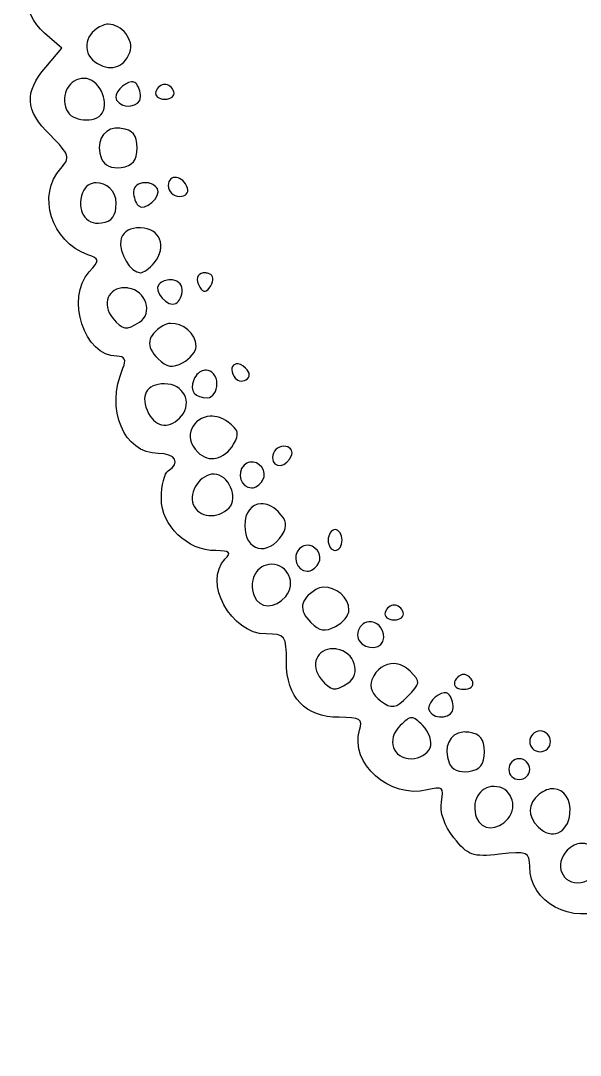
# Model space of a CAD drawing. Header units: centimetres. Extents: x -7.7 to 7.6, y -3.8 to 3.8.
# Drawn here: x 0.068 to 2.065, y -3.828 to -0.131 of the extents above; entities that cross this region are included whole.
import ezdxf

# ---------------------------------------------------------------- set-up
doc = ezdxf.new("R2010")
doc.units = ezdxf.units.CM
doc.header["$MEASUREMENT"] = 0
doc.layers.add('Layer 1', color=7, linetype='Continuous')

msp = doc.modelspace()

# ---------------------------------------------------------------- linework, layer by layer
at = {"layer": 'Layer 1', "color": 117, "lineweight": 25}
for points, knots in [([(3.85652, 3.7272), (3.81298, 3.72699), (3.76885, 3.7065), (3.72836, 3.66602), (3.72836, 3.66602), (3.72836, 3.66602), (3.66469, 3.60235), (3.66469, 3.60235), (3.66469, 3.60235), (3.66469, 3.60235), (3.61012, 3.65361), (3.61012, 3.65361), (3.61012, 3.65361), (3.52777, 3.73097), (3.411, 3.72177), (3.34471, 3.63211), (3.34471, 3.63211), (3.34471, 3.63211), (3.29097, 3.55852), (3.29097, 3.55852), (3.29097, 3.55852), (3.29097, 3.55852), (3.22896, 3.6073), (3.22896, 3.6073), (3.22896, 3.6073), (3.1951, 3.63394), (3.14113, 3.65526), (3.10824, 3.65526), (3.10824, 3.65526), (3.04974, 3.65526), (2.94396, 3.57253), (2.92303, 3.50974), (2.92303, 3.50974), (2.91498, 3.4856), (2.89444, 3.48872), (2.83621, 3.52214), (2.83621, 3.52214), (2.77077, 3.55969), (2.74927, 3.56072), (2.68407, 3.53372), (2.68407, 3.53372), (2.64012, 3.51551), (2.59507, 3.47133), (2.57741, 3.42871), (2.57741, 3.42871), (2.556, 3.37701), (2.53956, 3.3632), (2.52119, 3.38158), (2.52119, 3.38158), (2.50679, 3.39598), (2.45298, 3.40721), (2.40213, 3.40721), (2.40213, 3.40721), (2.33179, 3.40721), (2.29737, 3.39161), (2.25826, 3.34189), (2.25826, 3.34189), (2.22999, 3.30594), (2.207, 3.26027), (2.207, 3.24019), (2.207, 3.24019), (2.207, 3.2145), (2.19454, 3.20991), (2.16401, 3.22365), (2.16401, 3.22365), (2.03426, 3.28207), (1.88454, 3.2015), (1.88454, 3.07317), (1.88454, 3.07317), (1.88454, 3.02173), (1.87599, 3.01781), (1.77953, 3.02852), (1.77953, 3.02852), (1.6902, 3.03845), (1.66495, 3.03073), (1.61499, 2.97726), (1.61499, 2.97726), (1.5732, 2.93252), (1.55985, 2.89533), (1.56869, 2.8491), (1.56869, 2.8491), (1.58003, 2.78978), (1.57536, 2.78516), (1.51825, 2.79949), (1.51825, 2.79949), (1.38646, 2.83257), (1.24049, 2.70323), (1.27764, 2.58617), (1.27764, 2.58617), (1.29029, 2.54633), (1.27946, 2.53904), (1.20405, 2.53904), (1.20405, 2.53904), (1.07752, 2.53904), (1.00852, 2.46451), (1.0205, 2.33895), (1.0205, 2.33895), (1.0295, 2.2446), (1.02848, 2.24138), (0.95105, 2.24138), (0.95105, 2.24138), (0.81927, 2.24138), (0.71412, 2.05746), (0.79809, 1.97349), (0.79809, 1.97349), (0.82124, 1.95034), (0.81303, 1.94372), (0.76006, 1.94372), (0.76006, 1.94372), (0.66823, 1.94372), (0.56989, 1.84331), (0.56989, 1.74859), (0.56989, 1.74859), (0.56989, 1.70785), (0.58106, 1.6669), (0.59469, 1.65847), (0.59469, 1.65847), (0.63915, 1.631), (0.62065, 1.59646), (0.56162, 1.59646), (0.56162, 1.59646), (0.52989, 1.59646), (0.47884, 1.56944), (0.44752, 1.5361), (0.44752, 1.5361), (0.39081, 1.47574), (0.38606, 1.40192), (0.43264, 1.29301), (0.43264, 1.29301), (0.44591, 1.26197), (0.43964, 1.24919), (0.41114, 1.24919), (0.41114, 1.24919), (0.29514, 1.24919), (0.22753, 1.0424), (0.31275, 0.94823), (0.31275, 0.94823), (0.35048, 0.90654), (0.35046, 0.90256), (0.30696, 0.88705), (0.30696, 0.88705), (0.17787, 0.841), (0.12994, 0.6961), (0.20939, 0.59105), (0.20939, 0.59105), (0.25753, 0.52741), (0.25666, 0.51168), (0.20195, 0.49431), (0.20195, 0.49431), (0.15563, 0.47961), (0.0986, 0.38368), (0.0986, 0.31985), (0.0986, 0.31985), (0.0986, 0.30079), (0.12523, 0.2546), (0.1573, 0.21732), (0.1573, 0.21732), (0.1573, 0.21732), (0.21518, 0.14952), (0.21518, 0.14952), (0.21518, 0.14952), (0.21518, 0.14952), (0.15317, 0.09578), (0.15317, 0.09578), (0.15317, 0.09578), (0.06798, 0.02251), (0.06798, -0.10297), (0.15317, -0.17624), (0.15317, -0.17624), (0.15317, -0.17624), (0.21518, -0.22998), (0.21518, -0.22998), (0.21518, -0.22998), (0.21518, -0.22998), (0.1573, -0.29778), (0.1573, -0.29778), (0.1573, -0.29778), (0.07943, -0.38831), (0.08315, -0.45018), (0.17384, -0.54087), (0.17384, -0.54087), (0.24275, -0.60978), (0.24601, -0.62047), (0.21105, -0.65911), (0.21105, -0.65911), (0.12486, -0.75435), (0.17697, -0.92114), (0.30696, -0.96751), (0.30696, -0.96751), (0.35045, -0.98303), (0.35047, -0.987), (0.31275, -1.02869), (0.31275, -1.02869), (0.22753, -1.12286), (0.29514, -1.33048), (0.41114, -1.33048), (0.41114, -1.33048), (0.43963, -1.33048), (0.44591, -1.34244), (0.43264, -1.37347), (0.43264, -1.37347), (0.3699, -1.52017), (0.43525, -1.67774), (0.55914, -1.67774), (0.55914, -1.67774), (0.62027, -1.67774), (0.63988, -1.71182), (0.59469, -1.73975), (0.59469, -1.73975), (0.58105, -1.74818), (0.56989, -1.79219), (0.56989, -1.83814), (0.56989, -1.83814), (0.56989, -1.93589), (0.66226, -2.025), (0.76419, -2.025), (0.76419, -2.025), (0.81368, -2.025), (0.82124, -2.03161), (0.79809, -2.05477), (0.79809, -2.05477), (0.71697, -2.13589), (0.81838, -2.32266), (0.94361, -2.32266), (0.94361, -2.32266), (1.01179, -2.32266), (1.01637, -2.32872), (1.01637, -2.42188), (1.01637, -2.42188), (1.01637, -2.5497), (1.08315, -2.62032), (1.20406, -2.62032), (1.20406, -2.62032), (1.27948, -2.62032), (1.2903, -2.62678), (1.27765, -2.66662), (1.27765, -2.66662), (1.2405, -2.78367), (1.38647, -2.91302), (1.51826, -2.87994), (1.51826, -2.87994), (1.57387, -2.86598), (1.57939, -2.87046), (1.56952, -2.92211), (1.56952, -2.92211), (1.5626, -2.95828), (1.57978, -3.00738), (1.61417, -3.05109), (1.61417, -3.05109), (1.66347, -3.11377), (1.68127, -3.12059), (1.77705, -3.10979), (1.77705, -3.10979), (1.87594, -3.09864), (1.88454, -3.10196), (1.88454, -3.15361), (1.88454, -3.15361), (1.88454, -3.28194), (2.03425, -3.36251), (2.16401, -3.30409), (2.16401, -3.30409), (2.19454, -3.29034), (2.207, -3.29494), (2.207, -3.32063), (2.207, -3.32063), (2.207, -3.34071), (2.22999, -3.38638), (2.25826, -3.42233), (2.25826, -3.42233), (2.29737, -3.47205), (2.33179, -3.48848), (2.40213, -3.48848), (2.40213, -3.48848), (2.45298, -3.48848), (2.50813, -3.47508), (2.5245, -3.45871), (2.5245, -3.45871), (2.54539, -3.43782), (2.55427, -3.43667), (2.55427, -3.45622), (2.55427, -3.45622), (2.55427, -3.50962), (2.68294, -3.63647), (2.737, -3.63647), (2.737, -3.63647), (2.76686, -3.63647), (2.81822, -3.61816), (2.8511, -3.59513), (2.8511, -3.59513), (2.89996, -3.56091), (2.91287, -3.55969), (2.92221, -3.58769), (2.92221, -3.58769), (2.944, -3.65305), (3.04817, -3.73569), (3.10825, -3.73569), (3.10825, -3.73569), (3.14147, -3.73569), (3.19436, -3.71557), (3.22566, -3.69022), (3.22566, -3.69022), (3.28194, -3.64465), (3.28326, -3.64493), (3.34224, -3.71502), (3.34224, -3.71502), (3.41516, -3.80168), (3.52982, -3.80949), (3.61013, -3.73404), (3.61013, -3.73404), (3.61013, -3.73404), (3.6647, -3.68278), (3.6647, -3.68278), (3.6647, -3.68278), (3.6647, -3.68278), (3.72837, -3.74645), (3.72837, -3.74645), (3.72837, -3.74645), (3.80799, -3.82608), (3.89427, -3.82819), (3.98551, -3.75141), (3.98551, -3.75141), (4.05533, -3.69266), (4.05626, -3.69252), (4.11367, -3.73901), (4.11367, -3.73901), (4.21678, -3.8225), (4.34197, -3.79267), (4.41133, -3.66873), (4.41133, -3.66873), (4.43115, -3.63332), (4.43969, -3.63526), (4.49071, -3.68278), (4.49071, -3.68278), (4.52226, -3.71217), (4.57264, -3.73652), (4.60233, -3.73652), (4.60233, -3.73652), (4.66908, -3.73652), (4.78671, -3.64666), (4.78671, -3.59596), (4.78671, -3.59596), (4.78671, -3.57535), (4.7955, -3.56203), (4.80573, -3.56702), (4.80573, -3.56702), (4.81596, -3.572), (4.8553, -3.59179), (4.89337, -3.61084), (4.89337, -3.61084), (4.98719, -3.65781), (5.08522, -3.62123), (5.13563, -3.52071), (5.13563, -3.52071), (5.16461, -3.4629), (5.18403, -3.44885), (5.21004, -3.46531), (5.21004, -3.46531), (5.31792, -3.53359), (5.50604, -3.44904), (5.50604, -3.33219), (5.50604, -3.33219), (5.50604, -3.29596), (5.51681, -3.2892), (5.54986, -3.30408), (5.54986, -3.30408), (5.67666, -3.36117), (5.82913, -3.28453), (5.83677, -3.16021), (5.83677, -3.16021), (5.84026, -3.10342), (5.84852, -3.09991), (5.94343, -3.1106), (5.94343, -3.1106), (6.06783, -3.12462), (6.15096, -3.0573), (6.15096, -2.94358), (6.15096, -2.94358), (6.15096, -2.87447), (6.15549, -2.87179), (6.23612, -2.88488), (6.23612, -2.88488), (6.35089, -2.9035), (6.45898, -2.80309), (6.44283, -2.69306), (6.44283, -2.69306), (6.43279, -2.62464), (6.43796, -2.6203), (6.51642, -2.6203), (6.51642, -2.6203), (6.64114, -2.6203), (6.73192, -2.52081), (6.71072, -2.40781), (6.71072, -2.40781), (6.6953, -2.32562), (6.69758, -2.32265), (6.77025, -2.32265), (6.77025, -2.32265), (6.88539, -2.32265), (6.95324, -2.24002), (6.93727, -2.12091), (6.93727, -2.12091), (6.92629, -2.03907), (6.93138, -2.025), (6.97034, -2.025), (6.97034, -2.025), (6.99557, -2.025), (7.04584, -1.99902), (7.08196, -1.96795), (7.08196, -1.96795), (7.14872, -1.91052), (7.16424, -1.83643), (7.13074, -1.73313), (7.13074, -1.73313), (7.11583, -1.68713), (7.12219, -1.67773), (7.16547, -1.67773), (7.16547, -1.67773), (7.24581, -1.67773), (7.31678, -1.59026), (7.31678, -1.49252), (7.31678, -1.49252), (7.31678, -1.44557), (7.30562, -1.4009), (7.29198, -1.39247), (7.29198, -1.39247), (7.25064, -1.36692), (7.26431, -1.33046), (7.31513, -1.33046), (7.31513, -1.33046), (7.34143, -1.33046), (7.38666, -1.29913), (7.416, -1.26183), (7.416, -1.26183), (7.47655, -1.18485), (7.4686, -1.06615), (7.39946, -1.01461), (7.39946, -1.01461), (7.36328, -0.98764), (7.36623, -0.98148), (7.42261, -0.96004), (7.42261, -0.96004), (7.49354, -0.93307), (7.56482, -0.84392), (7.56482, -0.78227), (7.56482, -0.78227), (7.56482, -0.75986), (7.5425, -0.71278), (7.51521, -0.67809), (7.51521, -0.67809), (7.45622, -0.60309), (7.45336, -0.58631), (7.50115, -0.58631), (7.50115, -0.58631), (7.55269, -0.58631), (7.61442, -0.48778), (7.61442, -0.40524), (7.61442, -0.40524), (7.61442, -0.36211), (7.59142, -0.31385), (7.55572, -0.28204), (7.55572, -0.28204), (7.55572, -0.28204), (7.49702, -0.22995), (7.49702, -0.22995), (7.49702, -0.22995), (7.49702, -0.22995), (7.57061, -0.16794), (7.57061, -0.16794), (7.57061, -0.16794), (7.6329, -0.11552), (7.64245, -0.09322), (7.63097, -0.02242), (7.63097, -0.02242), (7.62351, 0.02355), (7.59197, 0.08108), (7.56152, 0.10574), (7.56152, 0.10574), (7.56152, 0.10574), (7.50612, 0.15122), (7.50612, 0.15122), (7.50612, 0.15122), (7.50612, 0.15122), (7.56069, 0.2091), (7.56069, 0.2091), (7.56069, 0.2091), (7.59038, 0.24097), (7.61443, 0.29532), (7.61443, 0.33064), (7.61443, 0.33064), (7.61443, 0.4076), (7.55101, 0.5051), (7.50116, 0.5051), (7.50116, 0.5051), (7.45337, 0.5051), (7.45622, 0.5227), (7.51522, 0.5977), (7.51522, 0.5977), (7.54251, 0.63239), (7.56483, 0.67563), (7.56483, 0.69361), (7.56483, 0.69361), (7.56483, 0.76372), (7.50579, 0.85039), (7.43915, 0.87799), (7.43915, 0.87799), (7.36956, 0.90682), (7.36956, 0.9074), (7.41765, 0.95902), (7.41765, 0.95902), (7.44421, 0.98752), (7.46561, 1.03516), (7.46561, 1.06485), (7.46561, 1.06485), (7.46561, 1.1375), (7.37437, 1.24923), (7.31513, 1.24923), (7.31513, 1.24923), (7.26431, 1.24923), (7.25064, 1.28569), (7.29198, 1.31124), (7.29198, 1.31124), (7.30562, 1.31967), (7.31678, 1.36517), (7.31678, 1.41211), (7.31678, 1.41211), (7.31678, 1.50928), (7.24553, 1.59649), (7.1663, 1.59649), (7.1663, 1.59649), (7.12402, 1.59649), (7.1184, 1.60671), (7.13405, 1.65271), (7.13405, 1.65271), (7.1445, 1.68341), (7.15204, 1.73639), (7.15059, 1.77012), (7.15059, 1.77012), (7.14759, 1.83977), (7.0392, 1.94375), (6.97034, 1.94375), (6.97034, 1.94375), (6.93138, 1.94375), (6.92629, 1.95865), (6.93727, 2.04049), (6.93727, 2.04049), (6.95297, 2.15753), (6.88502, 2.24141), (6.77439, 2.24141), (6.77439, 2.24141), (6.7071, 2.24141), (6.70325, 2.24704), (6.70576, 2.34311), (6.70576, 2.34311), (6.70896, 2.4653), (6.63615, 2.53907), (6.51228, 2.53907), (6.51228, 2.53907), (6.43811, 2.53907), (6.43287, 2.54484), (6.44283, 2.61266), (6.44283, 2.61266), (6.45898, 2.7227), (6.35089, 2.82311), (6.23612, 2.80448), (6.23612, 2.80448), (6.15549, 2.7914), (6.15096, 2.79407), (6.15096, 2.86318), (6.15096, 2.86318), (6.15096, 2.9769), (6.06783, 3.04422), (5.94343, 3.0302), (5.94343, 3.0302), (5.84759, 3.0194), (5.84044, 3.02266), (5.83677, 3.08229), (5.83677, 3.08229), (5.83461, 3.11752), (5.80249, 3.17227), (5.76484, 3.20466), (5.76484, 3.20466), (5.69882, 3.26144), (5.65213, 3.26501), (5.54987, 3.22202), (5.54987, 3.22202), (5.51649, 3.20799), (5.50605, 3.21573), (5.50605, 3.25592), (5.50605, 3.25592), (5.50605, 3.37178), (5.31859, 3.45361), (5.21005, 3.3849), (5.21005, 3.3849), (5.18404, 3.36844), (5.16461, 3.38251), (5.13564, 3.4403), (5.13564, 3.4403), (5.08523, 3.54082), (4.9872, 3.57739), (4.89338, 3.53042), (4.89338, 3.53042), (4.85531, 3.51136), (4.81597, 3.49158), (4.80574, 3.4866), (4.80574, 3.4866), (4.79551, 3.48162), (4.78672, 3.49493), (4.78672, 3.51554), (4.78672, 3.51554), (4.78672, 3.5667), (4.66852, 3.65527), (4.60068, 3.65527), (4.60068, 3.65527), (4.57025, 3.65527), (4.5159, 3.63228), (4.47996, 3.60401), (4.47996, 3.60401), (4.44401, 3.57573), (4.41464, 3.56457), (4.41464, 3.57921), (4.41464, 3.57921), (4.41464, 3.631), (4.31441, 3.70489), (4.24431, 3.70489), (4.24431, 3.70489), (4.20522, 3.70489), (4.14458, 3.68285), (4.10954, 3.65528), (4.10954, 3.65528), (4.10954, 3.65528), (4.04587, 3.60484), (4.04587, 3.60484), (4.04587, 3.60484), (4.04587, 3.60484), (3.98303, 3.66768), (3.98303, 3.66768), (3.98303, 3.66768), (3.94291, 3.7078), (3.90006, 3.72741), (3.85653, 3.72721), (3.85653, 3.72721), (3.85653, 3.72721), (3.85652, 3.7272), (3.85652, 3.7272)], [0, 0, 0, 0, 0.0061728, 0.0061728, 0.0061728, 0.0061728, 0.0123457, 0.0123457, 0.0123457, 0.0123457, 0.0185185, 0.0185185, 0.0185185, 0.0185185, 0.0246914, 0.0246914, 0.0246914, 0.0246914, 0.0308642, 0.0308642, 0.0308642, 0.0308642, 0.037037, 0.037037, 0.037037, 0.037037, 0.0432099, 0.0432099, 0.0432099, 0.0432099, 0.0493827, 0.0493827, 0.0493827, 0.0493827, 0.0555556, 0.0555556, 0.0555556, 0.0555556, 0.0617284, 0.0617284, 0.0617284, 0.0617284, 0.0679012, 0.0679012, 0.0679012, 0.0679012, 0.0740741, 0.0740741, 0.0740741, 0.0740741, 0.0802469, 0.0802469, 0.0802469, 0.0802469, 0.0864198, 0.0864198, 0.0864198, 0.0864198, 0.0925926, 0.0925926, 0.0925926, 0.0925926, 0.0987654, 0.0987654, 0.0987654, 0.0987654, 0.1049383, 0.1049383, 0.1049383, 0.1049383, 0.1111111, 0.1111111, 0.1111111, 0.1111111, 0.117284, 0.117284, 0.117284, 0.117284, 0.1234568, 0.1234568, 0.1234568, 0.1234568, 0.1296296, 0.1296296, 0.1296296, 0.1296296, 0.1358025, 0.1358025, 0.1358025, 0.1358025, 0.1419753, 0.1419753, 0.1419753, 0.1419753, 0.1481481, 0.1481481, 0.1481481, 0.1481481, 0.154321, 0.154321, 0.154321, 0.154321, 0.1604938, 0.1604938, 0.1604938, 0.1604938, 0.1666667, 0.1666667, 0.1666667, 0.1666667, 0.1728395, 0.1728395, 0.1728395, 0.1728395, 0.1790123, 0.1790123, 0.1790123, 0.1790123, 0.1851852, 0.1851852, 0.1851852, 0.1851852, 0.191358, 0.191358, 0.191358, 0.191358, 0.1975309, 0.1975309, 0.1975309, 0.1975309, 0.2037037, 0.2037037, 0.2037037, 0.2037037, 0.2098765, 0.2098765, 0.2098765, 0.2098765, 0.2160494, 0.2160494, 0.2160494, 0.2160494, 0.2222222, 0.2222222, 0.2222222, 0.2222222, 0.2283951, 0.2283951, 0.2283951, 0.2283951, 0.2345679, 0.2345679, 0.2345679, 0.2345679, 0.2407407, 0.2407407, 0.2407407, 0.2407407, 0.2469136, 0.2469136, 0.2469136, 0.2469136, 0.2530864, 0.2530864, 0.2530864, 0.2530864, 0.2592593, 0.2592593, 0.2592593, 0.2592593, 0.2654321, 0.2654321, 0.2654321, 0.2654321, 0.2716049, 0.2716049, 0.2716049, 0.2716049, 0.2777778, 0.2777778, 0.2777778, 0.2777778, 0.2839506, 0.2839506, 0.2839506, 0.2839506, 0.2901235, 0.2901235, 0.2901235, 0.2901235, 0.2962963, 0.2962963, 0.2962963, 0.2962963, 0.3024691, 0.3024691, 0.3024691, 0.3024691, 0.308642, 0.308642, 0.308642, 0.308642, 0.3148148, 0.3148148, 0.3148148, 0.3148148, 0.3209877, 0.3209877, 0.3209877, 0.3209877, 0.3271605, 0.3271605, 0.3271605, 0.3271605, 0.3333333, 0.3333333, 0.3333333, 0.3333333, 0.3395062, 0.3395062, 0.3395062, 0.3395062, 0.345679, 0.345679, 0.345679, 0.345679, 0.3518519, 0.3518519, 0.3518519, 0.3518519, 0.3580247, 0.3580247, 0.3580247, 0.3580247, 0.3641975, 0.3641975, 0.3641975, 0.3641975, 0.3703704, 0.3703704, 0.3703704, 0.3703704, 0.3765432, 0.3765432, 0.3765432, 0.3765432, 0.382716, 0.382716, 0.382716, 0.382716, 0.3888889, 0.3888889, 0.3888889, 0.3888889, 0.3950617, 0.3950617, 0.3950617, 0.3950617, 0.4012346, 0.4012346, 0.4012346, 0.4012346, 0.4074074, 0.4074074, 0.4074074, 0.4074074, 0.4135802, 0.4135802, 0.4135802, 0.4135802, 0.4197531, 0.4197531, 0.4197531, 0.4197531, 0.4259259, 0.4259259, 0.4259259, 0.4259259, 0.4320988, 0.4320988, 0.4320988, 0.4320988, 0.4382716, 0.4382716, 0.4382716, 0.4382716, 0.4444444, 0.4444444, 0.4444444, 0.4444444, 0.4506173, 0.4506173, 0.4506173, 0.4506173, 0.4567901, 0.4567901, 0.4567901, 0.4567901, 0.462963, 0.462963, 0.462963, 0.462963, 0.4691358, 0.4691358, 0.4691358, 0.4691358, 0.4753086, 0.4753086, 0.4753086, 0.4753086, 0.4814815, 0.4814815, 0.4814815, 0.4814815, 0.4876543, 0.4876543, 0.4876543, 0.4876543, 0.4938272, 0.4938272, 0.4938272, 0.4938272, 0.5, 0.5, 0.5, 0.5, 0.5061728, 0.5061728, 0.5061728, 0.5061728, 0.5123457, 0.5123457, 0.5123457, 0.5123457, 0.5185185, 0.5185185, 0.5185185, 0.5185185, 0.5246914, 0.5246914, 0.5246914, 0.5246914, 0.5308642, 0.5308642, 0.5308642, 0.5308642, 0.537037, 0.537037, 0.537037, 0.537037, 0.5432099, 0.5432099, 0.5432099, 0.5432099, 0.5493827, 0.5493827, 0.5493827, 0.5493827, 0.5555556, 0.5555556, 0.5555556, 0.5555556, 0.5617284, 0.5617284, 0.5617284, 0.5617284, 0.5679012, 0.5679012, 0.5679012, 0.5679012, 0.5740741, 0.5740741, 0.5740741, 0.5740741, 0.5802469, 0.5802469, 0.5802469, 0.5802469, 0.5864198, 0.5864198, 0.5864198, 0.5864198, 0.5925926, 0.5925926, 0.5925926, 0.5925926, 0.5987654, 0.5987654, 0.5987654, 0.5987654, 0.6049383, 0.6049383, 0.6049383, 0.6049383, 0.6111111, 0.6111111, 0.6111111, 0.6111111, 0.617284, 0.617284, 0.617284, 0.617284, 0.6234568, 0.6234568, 0.6234568, 0.6234568, 0.6296296, 0.6296296, 0.6296296, 0.6296296, 0.6358025, 0.6358025, 0.6358025, 0.6358025, 0.6419753, 0.6419753, 0.6419753, 0.6419753, 0.6481481, 0.6481481, 0.6481481, 0.6481481, 0.654321, 0.654321, 0.654321, 0.654321, 0.6604938, 0.6604938, 0.6604938, 0.6604938, 0.6666667, 0.6666667, 0.6666667, 0.6666667, 0.6728395, 0.6728395, 0.6728395, 0.6728395, 0.6790123, 0.6790123, 0.6790123, 0.6790123, 0.6851852, 0.6851852, 0.6851852, 0.6851852, 0.691358, 0.691358, 0.691358, 0.691358, 0.6975309, 0.6975309, 0.6975309, 0.6975309, 0.7037037, 0.7037037, 0.7037037, 0.7037037, 0.7098765, 0.7098765, 0.7098765, 0.7098765, 0.7160494, 0.7160494, 0.7160494, 0.7160494, 0.7222222, 0.7222222, 0.7222222, 0.7222222, 0.7283951, 0.7283951, 0.7283951, 0.7283951, 0.7345679, 0.7345679, 0.7345679, 0.7345679, 0.7407407, 0.7407407, 0.7407407, 0.7407407, 0.7469136, 0.7469136, 0.7469136, 0.7469136, 0.7530864, 0.7530864, 0.7530864, 0.7530864, 0.7592593, 0.7592593, 0.7592593, 0.7592593, 0.7654321, 0.7654321, 0.7654321, 0.7654321, 0.7716049, 0.7716049, 0.7716049, 0.7716049, 0.7777778, 0.7777778, 0.7777778, 0.7777778, 0.7839506, 0.7839506, 0.7839506, 0.7839506, 0.7901235, 0.7901235, 0.7901235, 0.7901235, 0.7962963, 0.7962963, 0.7962963, 0.7962963, 0.8024691, 0.8024691, 0.8024691, 0.8024691, 0.808642, 0.808642, 0.808642, 0.808642, 0.8148148, 0.8148148, 0.8148148, 0.8148148, 0.8209877, 0.8209877, 0.8209877, 0.8209877, 0.8271605, 0.8271605, 0.8271605, 0.8271605, 0.8333333, 0.8333333, 0.8333333, 0.8333333, 0.8395062, 0.8395062, 0.8395062, 0.8395062, 0.845679, 0.845679, 0.845679, 0.845679, 0.8518519, 0.8518519, 0.8518519, 0.8518519, 0.8580247, 0.8580247, 0.8580247, 0.8580247, 0.8641975, 0.8641975, 0.8641975, 0.8641975, 0.8703704, 0.8703704, 0.8703704, 0.8703704, 0.8765432, 0.8765432, 0.8765432, 0.8765432, 0.882716, 0.882716, 0.882716, 0.882716, 0.8888889, 0.8888889, 0.8888889, 0.8888889, 0.8950617, 0.8950617, 0.8950617, 0.8950617, 0.9012346, 0.9012346, 0.9012346, 0.9012346, 0.9074074, 0.9074074, 0.9074074, 0.9074074, 0.9135802, 0.9135802, 0.9135802, 0.9135802, 0.9197531, 0.9197531, 0.9197531, 0.9197531, 0.9259259, 0.9259259, 0.9259259, 0.9259259, 0.9320988, 0.9320988, 0.9320988, 0.9320988, 0.9382716, 0.9382716, 0.9382716, 0.9382716, 0.9444444, 0.9444444, 0.9444444, 0.9444444, 0.9506173, 0.9506173, 0.9506173, 0.9506173, 0.9567901, 0.9567901, 0.9567901, 0.9567901, 0.962963, 0.962963, 0.962963, 0.962963, 0.9691358, 0.9691358, 0.9691358, 0.9691358, 0.9753086, 0.9753086, 0.9753086, 0.9753086, 0.9814815, 0.9814815, 0.9814815, 0.9814815, 0.9876543, 0.9876543, 0.9876543, 0.9876543, 1, 1, 1, 1]), ([(0.38056, -0.14399), (0.42717, -0.14397), (0.47469, -0.19994), (0.45745, -0.24486), (0.45745, -0.24486), (0.4358, -0.30126), (0.38347, -0.31513), (0.3326, -0.27793), (0.3326, -0.27793), (0.28319, -0.2418), (0.29847, -0.17201), (0.36071, -0.14812), (0.36071, -0.14812), (0.36713, -0.14566), (0.37389, -0.14399), (0.38055, -0.14399), (0.38055, -0.14399), (0.38055, -0.14399), (0.38056, -0.14399), (0.38056, -0.14399)], [0, 0, 0, 0, 0.1666667, 0.1666667, 0.1666667, 0.1666667, 0.3333333, 0.3333333, 0.3333333, 0.3333333, 0.5, 0.5, 0.5, 0.5, 0.6666667, 0.6666667, 0.6666667, 0.6666667, 1, 1, 1, 1]), ([(0.29457, -0.33746), (0.34491, -0.33746), (0.38636, -0.41732), (0.35906, -0.46148), (0.35906, -0.46148), (0.33546, -0.49967), (0.24785, -0.49189), (0.23173, -0.4499), (0.23173, -0.4499), (0.20982, -0.39279), (0.24043, -0.33745), (0.29457, -0.33745), (0.29457, -0.33745), (0.29457, -0.33745), (0.29457, -0.33746), (0.29457, -0.33746)], [0, 0, 0, 0, 0.2, 0.2, 0.2, 0.2, 0.4, 0.4, 0.4, 0.4, 0.6, 0.6, 0.6, 0.6, 1, 1, 1, 1]), ([(0.46324, -0.34986), (0.46952, -0.34928), (0.47474, -0.35061), (0.47895, -0.35482), (0.47895, -0.35482), (0.48792, -0.36379), (0.49549, -0.38541), (0.49549, -0.4036), (0.49549, -0.4036), (0.49549, -0.44055), (0.43146, -0.44937), (0.41033, -0.41518), (0.41033, -0.41518), (0.39661, -0.39299), (0.43605, -0.35237), (0.46325, -0.34986), (0.46325, -0.34986), (0.46325, -0.34986), (0.46324, -0.34986), (0.46324, -0.34986)], [0, 0, 0, 0, 0.1666667, 0.1666667, 0.1666667, 0.1666667, 0.3333333, 0.3333333, 0.3333333, 0.3333333, 0.5, 0.5, 0.5, 0.5, 0.6666667, 0.6666667, 0.6666667, 0.6666667, 1, 1, 1, 1]), ([(0.5823, -0.35896), (0.59526, -0.35896), (0.60966, -0.37075), (0.61455, -0.38542), (0.61455, -0.38542), (0.61944, -0.40009), (0.60504, -0.41188), (0.5823, -0.41188), (0.5823, -0.41188), (0.55956, -0.41188), (0.54516, -0.40009), (0.55005, -0.38542), (0.55005, -0.38542), (0.55494, -0.37075), (0.56934, -0.35896), (0.5823, -0.35896)], [0, 0, 0, 0, 0.2, 0.2, 0.2, 0.2, 0.4, 0.4, 0.4, 0.4, 0.6, 0.6, 0.6, 0.6, 1, 1, 1, 1]), ([(0.40536, -0.51523), (0.41209, -0.51448), (0.41924, -0.51497), (0.42686, -0.51606), (0.42686, -0.51606), (0.46785, -0.52188), (0.48308, -0.54005), (0.48308, -0.58551), (0.48308, -0.58551), (0.48308, -0.63097), (0.46785, -0.64997), (0.42686, -0.65579), (0.42686, -0.65579), (0.39332, -0.66055), (0.36554, -0.64856), (0.35658, -0.6252), (0.35658, -0.6252), (0.33497, -0.56889), (0.35824, -0.5205), (0.40536, -0.51523)], [0, 0, 0, 0, 0.1666667, 0.1666667, 0.1666667, 0.1666667, 0.3333333, 0.3333333, 0.3333333, 0.3333333, 0.5, 0.5, 0.5, 0.5, 0.6666667, 0.6666667, 0.6666667, 0.6666667, 1, 1, 1, 1]), ([(0.62364, -0.69134), (0.63891, -0.69352), (0.65566, -0.7072), (0.66333, -0.7302), (0.66333, -0.7302), (0.66873, -0.7464), (0.65599, -0.75914), (0.63439, -0.75914), (0.63439, -0.75914), (0.61279, -0.75914), (0.5947, -0.74188), (0.5947, -0.72028), (0.5947, -0.72028), (0.5947, -0.69838), (0.60837, -0.68916), (0.62364, -0.69134)], [0, 0, 0, 0, 0.2, 0.2, 0.2, 0.2, 0.4, 0.4, 0.4, 0.4, 0.6, 0.6, 0.6, 0.6, 1, 1, 1, 1]), ([(0.33756, -0.71036), (0.37154, -0.70997), (0.40867, -0.73878), (0.40867, -0.78395), (0.40867, -0.78395), (0.40867, -0.82826), (0.39337, -0.84886), (0.35575, -0.85423), (0.35575, -0.85423), (0.29828, -0.86243), (0.26495, -0.80801), (0.28878, -0.74592), (0.28878, -0.74592), (0.29804, -0.72179), (0.31718, -0.7106), (0.33756, -0.71037), (0.33756, -0.71037), (0.33756, -0.71037), (0.33756, -0.71036), (0.33756, -0.71036)], [0, 0, 0, 0, 0.1666667, 0.1666667, 0.1666667, 0.1666667, 0.3333333, 0.3333333, 0.3333333, 0.3333333, 0.5, 0.5, 0.5, 0.5, 0.6666667, 0.6666667, 0.6666667, 0.6666667, 1, 1, 1, 1]), ([(0.51037, -0.71036), (0.51334, -0.71025), (0.51648, -0.71003), (0.51947, -0.71036), (0.51947, -0.71036), (0.53381, -0.71196), (0.54792, -0.71903), (0.55585, -0.73186), (0.55585, -0.73186), (0.57273, -0.75917), (0.50966, -0.81465), (0.48722, -0.79222), (0.48722, -0.79222), (0.47825, -0.78324), (0.47068, -0.7608), (0.47068, -0.74261), (0.47068, -0.74261), (0.47068, -0.7224), (0.4896, -0.71116), (0.51037, -0.71036)], [0, 0, 0, 0, 0.1666667, 0.1666667, 0.1666667, 0.1666667, 0.3333333, 0.3333333, 0.3333333, 0.3333333, 0.5, 0.5, 0.5, 0.5, 0.6666667, 0.6666667, 0.6666667, 0.6666667, 1, 1, 1, 1]), ([(0.48143, -0.87159), (0.48589, -0.8711), (0.49057, -0.87159), (0.49549, -0.87159), (0.49549, -0.87159), (0.5653, -0.87159), (0.59183, -0.93914), (0.54427, -0.99644), (0.54427, -0.99644), (0.52783, -1.01625), (0.50579, -1.03199), (0.49549, -1.03199), (0.49549, -1.03199), (0.46017, -1.03199), (0.41662, -0.96), (0.42521, -0.91541), (0.42521, -0.91541), (0.43003, -0.89039), (0.45022, -0.87504), (0.48143, -0.87159)], [0, 0, 0, 0, 0.1666667, 0.1666667, 0.1666667, 0.1666667, 0.3333333, 0.3333333, 0.3333333, 0.3333333, 0.5, 0.5, 0.5, 0.5, 0.6666667, 0.6666667, 0.6666667, 0.6666667, 1, 1, 1, 1]), ([(0.71873, -1.03282), (0.72169, -1.03241), (0.72517, -1.03243), (0.72865, -1.03282), (0.72865, -1.03282), (0.73263, -1.03326), (0.73647, -1.03455), (0.74105, -1.03613), (0.74105, -1.03613), (0.75607, -1.04129), (0.7583, -1.05853), (0.74601, -1.0783), (0.74601, -1.0783), (0.73051, -1.10325), (0.72049, -1.10484), (0.70715, -1.08326), (0.70715, -1.08326), (0.69105, -1.0572), (0.69802, -1.03571), (0.71873, -1.03282)], [0, 0, 0, 0, 0.1666667, 0.1666667, 0.1666667, 0.1666667, 0.3333333, 0.3333333, 0.3333333, 0.3333333, 0.5, 0.5, 0.5, 0.5, 0.6666667, 0.6666667, 0.6666667, 0.6666667, 1, 1, 1, 1]), ([(0.60132, -1.0568), (0.62404, -1.05645), (0.64431, -1.07039), (0.64431, -1.09318), (0.64431, -1.09318), (0.64431, -1.11284), (0.63408, -1.13449), (0.62199, -1.14196), (0.62199, -1.14196), (0.59467, -1.15884), (0.5392, -1.09577), (0.56163, -1.07333), (0.56163, -1.07333), (0.5727, -1.06226), (0.58769, -1.057), (0.60132, -1.05679), (0.60132, -1.05679), (0.60132, -1.05679), (0.60132, -1.0568), (0.60132, -1.0568)], [0, 0, 0, 0, 0.1666667, 0.1666667, 0.1666667, 0.1666667, 0.3333333, 0.3333333, 0.3333333, 0.3333333, 0.5, 0.5, 0.5, 0.5, 0.6666667, 0.6666667, 0.6666667, 0.6666667, 1, 1, 1, 1]), ([(0.43926, -1.08574), (0.44315, -1.08579), (0.4475, -1.08598), (0.45166, -1.08657), (0.45166, -1.08657), (0.51523, -1.09564), (0.54156, -1.17712), (0.49135, -1.20894), (0.49135, -1.20894), (0.44485, -1.23841), (0.43134, -1.23633), (0.39627, -1.19406), (0.39627, -1.19406), (0.35483, -1.14414), (0.38091, -1.08511), (0.43926, -1.08575), (0.43926, -1.08575), (0.43926, -1.08575), (0.43926, -1.08574), (0.43926, -1.08574)], [0, 0, 0, 0, 0.1666667, 0.1666667, 0.1666667, 0.1666667, 0.3333333, 0.3333333, 0.3333333, 0.3333333, 0.5, 0.5, 0.5, 0.5, 0.6666667, 0.6666667, 0.6666667, 0.6666667, 1, 1, 1, 1]), ([(0.60297, -1.21307), (0.64534, -1.21063), (0.69392, -1.24901), (0.69392, -1.29493), (0.69392, -1.29493), (0.69392, -1.31324), (0.6723, -1.33954), (0.64596, -1.35363), (0.64596, -1.35363), (0.60965, -1.37307), (0.58868, -1.36994), (0.55832, -1.33957), (0.55832, -1.33957), (0.51275, -1.294), (0.51804, -1.2577), (0.57568, -1.22133), (0.57568, -1.22133), (0.58415, -1.21598), (0.59319, -1.21363), (0.60297, -1.21306), (0.60297, -1.21306), (0.60297, -1.21306), (0.60297, -1.21307), (0.60297, -1.21307)], [0, 0, 0, 0, 0.1428571, 0.1428571, 0.1428571, 0.1428571, 0.2857143, 0.2857143, 0.2857143, 0.2857143, 0.4285714, 0.4285714, 0.4285714, 0.4285714, 0.5714286, 0.5714286, 0.5714286, 0.5714286, 0.7142857, 0.7142857, 0.7142857, 0.7142857, 1, 1, 1, 1]), ([(0.83696, -1.35776), (0.84606, -1.35609), (0.85809, -1.3607), (0.87003, -1.37264), (0.87003, -1.37264), (0.88784, -1.39045), (0.88862, -1.40434), (0.87168, -1.41481), (0.87168, -1.41481), (0.85779, -1.4234), (0.83864, -1.41801), (0.82951, -1.40323), (0.82951, -1.40323), (0.81478, -1.3794), (0.82179, -1.36054), (0.83695, -1.35775), (0.83695, -1.35775), (0.83695, -1.35775), (0.83696, -1.35776), (0.83696, -1.35776)], [0, 0, 0, 0, 0.1666667, 0.1666667, 0.1666667, 0.1666667, 0.3333333, 0.3333333, 0.3333333, 0.3333333, 0.5, 0.5, 0.5, 0.5, 0.6666667, 0.6666667, 0.6666667, 0.6666667, 1, 1, 1, 1]), ([(0.72948, -1.38009), (0.74959, -1.38078), (0.76834, -1.39803), (0.76834, -1.42887), (0.76834, -1.42887), (0.76834, -1.45616), (0.75346, -1.47848), (0.73527, -1.47848), (0.73527, -1.47848), (0.68862, -1.47848), (0.67009, -1.45538), (0.68566, -1.41481), (0.68566, -1.41481), (0.69325, -1.39502), (0.70731, -1.3837), (0.72121, -1.38091), (0.72121, -1.38091), (0.72411, -1.38033), (0.72661, -1.37998), (0.72948, -1.38008), (0.72948, -1.38008), (0.72948, -1.38008), (0.72948, -1.38009), (0.72948, -1.38009)], [0, 0, 0, 0, 0.1428571, 0.1428571, 0.1428571, 0.1428571, 0.2857143, 0.2857143, 0.2857143, 0.2857143, 0.4285714, 0.4285714, 0.4285714, 0.4285714, 0.5714286, 0.5714286, 0.5714286, 0.5714286, 0.7142857, 0.7142857, 0.7142857, 0.7142857, 1, 1, 1, 1]), ([(0.58147, -1.42887), (0.64815, -1.42887), (0.68274, -1.4945), (0.64183, -1.5438), (0.64183, -1.5438), (0.60298, -1.59061), (0.55118, -1.58674), (0.52442, -1.5347), (0.52442, -1.5347), (0.49227, -1.4722), (0.51541, -1.42887), (0.58147, -1.42887)], [0, 0, 0, 0, 0.25, 0.25, 0.25, 0.25, 0.5, 0.5, 0.5, 0.5, 1, 1, 1, 1]), ([(0.74436, -1.54462), (0.76446, -1.54338), (0.78647, -1.54928), (0.80803, -1.56529), (0.80803, -1.56529), (0.84538, -1.59304), (0.84978, -1.60889), (0.82787, -1.64467), (0.82787, -1.64467), (0.7935, -1.70081), (0.73951, -1.71258), (0.69971, -1.67278), (0.69971, -1.67278), (0.64339, -1.61646), (0.68406, -1.54835), (0.74436, -1.54462)], [0, 0, 0, 0, 0.2, 0.2, 0.2, 0.2, 0.4, 0.4, 0.4, 0.4, 0.6, 0.6, 0.6, 0.6, 1, 1, 1, 1]), ([(1.00646, -1.65211), (1.02806, -1.65211), (1.0408, -1.66568), (1.0354, -1.68188), (1.0354, -1.68188), (1.02007, -1.72787), (0.96677, -1.73561), (0.96677, -1.6918), (0.96677, -1.6918), (0.96677, -1.6702), (0.98486, -1.65211), (1.00646, -1.65211)], [0, 0, 0, 0, 0.25, 0.25, 0.25, 0.25, 0.5, 0.5, 0.5, 0.5, 1, 1, 1, 1]), ([(0.88574, -1.70834), (0.9176, -1.70291), (0.95198, -1.74088), (0.93122, -1.77449), (0.93122, -1.77449), (0.92205, -1.78932), (0.9044, -1.80095), (0.89236, -1.80095), (0.89236, -1.80095), (0.85405, -1.80095), (0.83645, -1.74854), (0.86507, -1.71992), (0.86507, -1.71992), (0.87149, -1.7135), (0.87839, -1.7096), (0.88574, -1.70834)], [0, 0, 0, 0, 0.2, 0.2, 0.2, 0.2, 0.4, 0.4, 0.4, 0.4, 0.6, 0.6, 0.6, 0.6, 1, 1, 1, 1]), ([(0.75841, -1.75133), (0.80872, -1.75133), (0.84692, -1.83728), (0.81215, -1.87205), (0.81215, -1.87205), (0.77075, -1.91345), (0.70197, -1.90732), (0.68399, -1.86047), (0.68399, -1.86047), (0.66628, -1.81431), (0.70905, -1.75133), (0.7584, -1.75133), (0.7584, -1.75133), (0.7584, -1.75133), (0.75841, -1.75133), (0.75841, -1.75133)], [0, 0, 0, 0, 0.2, 0.2, 0.2, 0.2, 0.4, 0.4, 0.4, 0.4, 0.6, 0.6, 0.6, 0.6, 1, 1, 1, 1]), ([(0.92543, -1.85716), (0.94482, -1.85625), (0.96637, -1.86503), (0.98661, -1.88527), (0.98661, -1.88527), (1.01754, -1.91619), (1.02119, -1.93673), (1.00149, -1.96795), (1.00149, -1.96795), (0.95106, -2.0479), (0.86754, -2.02716), (0.86754, -1.93488), (0.86754, -1.93488), (0.86754, -1.88708), (0.8931, -1.85867), (0.92542, -1.85716), (0.92542, -1.85716), (0.92542, -1.85716), (0.92543, -1.85716), (0.92543, -1.85716)], [0, 0, 0, 0, 0.1666667, 0.1666667, 0.1666667, 0.1666667, 0.3333333, 0.3333333, 0.3333333, 0.3333333, 0.5, 0.5, 0.5, 0.5, 0.6666667, 0.6666667, 0.6666667, 0.6666667, 1, 1, 1, 1]), ([(1.19002, -1.94977), (1.20366, -1.94977), (1.21482, -1.96734), (1.21482, -1.9878), (1.21482, -1.9878), (1.21482, -2.00826), (1.20366, -2.02418), (1.19002, -2.02418), (1.19002, -2.02418), (1.17638, -2.02418), (1.16522, -2.00826), (1.16522, -1.9878), (1.16522, -1.9878), (1.16522, -1.96733), (1.17639, -1.94977), (1.19002, -1.94977)], [0, 0, 0, 0, 0.2, 0.2, 0.2, 0.2, 0.4, 0.4, 0.4, 0.4, 0.6, 0.6, 0.6, 0.6, 1, 1, 1, 1]), ([(1.08418, -2.00599), (1.11604, -2.00056), (1.15042, -2.03853), (1.12966, -2.07214), (1.12966, -2.07214), (1.12049, -2.08697), (1.10283, -2.0986), (1.0908, -2.0986), (1.0908, -2.0986), (1.05249, -2.0986), (1.03489, -2.04619), (1.06351, -2.01757), (1.06351, -2.01757), (1.06993, -2.01115), (1.07683, -2.00725), (1.08418, -2.00599)], [0, 0, 0, 0, 0.2, 0.2, 0.2, 0.2, 0.4, 0.4, 0.4, 0.4, 0.6, 0.6, 0.6, 0.6, 1, 1, 1, 1]), ([(0.96347, -2.07379), (1.02214, -2.07379), (1.05226, -2.1425), (1.01391, -2.18872), (1.01391, -2.18872), (0.97659, -2.23369), (0.91931, -2.23275), (0.90146, -2.18624), (0.90146, -2.18624), (0.8797, -2.12951), (0.91019, -2.07379), (0.96347, -2.07379)], [0, 0, 0, 0, 0.25, 0.25, 0.25, 0.25, 0.5, 0.5, 0.5, 0.5, 1, 1, 1, 1]), ([(1.14867, -2.15565), (1.19104, -2.15321), (1.23962, -2.19159), (1.23962, -2.23751), (1.23962, -2.23751), (1.23962, -2.25582), (1.218, -2.28212), (1.19166, -2.29621), (1.19166, -2.29621), (1.15535, -2.31564), (1.13438, -2.31251), (1.10402, -2.28215), (1.10402, -2.28215), (1.05846, -2.23658), (1.06373, -2.20028), (1.12138, -2.16391), (1.12138, -2.16391), (1.12985, -2.15856), (1.13889, -2.15621), (1.14867, -2.15564), (1.14867, -2.15564), (1.14867, -2.15564), (1.14867, -2.15565), (1.14867, -2.15565)], [0, 0, 0, 0, 0.1428571, 0.1428571, 0.1428571, 0.1428571, 0.2857143, 0.2857143, 0.2857143, 0.2857143, 0.4285714, 0.4285714, 0.4285714, 0.4285714, 0.5714286, 0.5714286, 0.5714286, 0.5714286, 0.7142857, 0.7142857, 0.7142857, 0.7142857, 1, 1, 1, 1]), ([(1.40086, -2.21931), (1.41382, -2.21931), (1.42822, -2.2311), (1.43311, -2.24577), (1.43311, -2.24577), (1.438, -2.26044), (1.4236, -2.27223), (1.40086, -2.27223), (1.40086, -2.27223), (1.37812, -2.27223), (1.36372, -2.26044), (1.36861, -2.24577), (1.36861, -2.24577), (1.3735, -2.2311), (1.3879, -2.21931), (1.40086, -2.21931)], [0, 0, 0, 0, 0.2, 0.2, 0.2, 0.2, 0.4, 0.4, 0.4, 0.4, 0.6, 0.6, 0.6, 0.6, 1, 1, 1, 1]), ([(1.3099, -2.27967), (1.33662, -2.27617), (1.36364, -2.29952), (1.36364, -2.33589), (1.36364, -2.33589), (1.36364, -2.37765), (1.29948, -2.38433), (1.27517, -2.34499), (1.27517, -2.34499), (1.266, -2.33016), (1.27027, -2.30607), (1.28427, -2.29207), (1.28427, -2.29207), (1.29209, -2.28425), (1.30099, -2.28083), (1.3099, -2.27967)], [0, 0, 0, 0, 0.2, 0.2, 0.2, 0.2, 0.4, 0.4, 0.4, 0.4, 0.6, 0.6, 0.6, 0.6, 1, 1, 1, 1]), ([(1.1834, -2.37558), (1.18729, -2.37563), (1.19164, -2.37582), (1.1958, -2.37641), (1.1958, -2.37641), (1.25937, -2.38548), (1.2857, -2.46696), (1.23549, -2.49878), (1.23549, -2.49878), (1.18899, -2.52825), (1.17548, -2.52617), (1.14041, -2.4839), (1.14041, -2.4839), (1.09897, -2.43398), (1.12505, -2.37495), (1.1834, -2.37559), (1.1834, -2.37559), (1.1834, -2.37559), (1.1834, -2.37558), (1.1834, -2.37558)], [0, 0, 0, 0, 0.1666667, 0.1666667, 0.1666667, 0.1666667, 0.3333333, 0.3333333, 0.3333333, 0.3333333, 0.5, 0.5, 0.5, 0.5, 0.6666667, 0.6666667, 0.6666667, 0.6666667, 1, 1, 1, 1]), ([(1.40086, -2.4285), (1.42049, -2.4293), (1.44067, -2.43855), (1.45791, -2.45579), (1.45791, -2.45579), (1.49563, -2.49352), (1.49501, -2.49971), (1.44881, -2.54591), (1.44881, -2.54591), (1.40543, -2.58929), (1.39247, -2.59116), (1.35207, -2.56162), (1.35207, -2.56162), (1.32321, -2.54053), (1.31161, -2.51208), (1.32148, -2.48638), (1.32148, -2.48638), (1.33633, -2.44768), (1.36814, -2.42716), (1.40086, -2.4285)], [0, 0, 0, 0, 0.1666667, 0.1666667, 0.1666667, 0.1666667, 0.3333333, 0.3333333, 0.3333333, 0.3333333, 0.5, 0.5, 0.5, 0.5, 0.6666667, 0.6666667, 0.6666667, 0.6666667, 1, 1, 1, 1]), ([(1.6489, -2.46736), (1.66186, -2.46736), (1.67626, -2.47915), (1.68115, -2.49382), (1.68115, -2.49382), (1.68604, -2.50849), (1.67164, -2.52028), (1.6489, -2.52028), (1.6489, -2.52028), (1.62617, -2.52028), (1.61177, -2.50849), (1.61665, -2.49382), (1.61665, -2.49382), (1.62154, -2.47915), (1.63594, -2.46736), (1.6489, -2.46736)], [0, 0, 0, 0, 0.2, 0.2, 0.2, 0.2, 0.4, 0.4, 0.4, 0.4, 0.6, 0.6, 0.6, 0.6, 1, 1, 1, 1]), ([(1.57945, -2.53268), (1.58573, -2.5321), (1.59095, -2.53342), (1.59516, -2.53764), (1.59516, -2.53764), (1.60413, -2.54661), (1.6117, -2.56823), (1.6117, -2.58642), (1.6117, -2.58642), (1.6117, -2.62337), (1.54767, -2.6322), (1.52654, -2.598), (1.52654, -2.598), (1.51282, -2.57581), (1.55226, -2.53519), (1.57946, -2.53268), (1.57946, -2.53268), (1.57946, -2.53268), (1.57945, -2.53268), (1.57945, -2.53268)], [0, 0, 0, 0, 0.1666667, 0.1666667, 0.1666667, 0.1666667, 0.3333333, 0.3333333, 0.3333333, 0.3333333, 0.5, 0.5, 0.5, 0.5, 0.6666667, 0.6666667, 0.6666667, 0.6666667, 1, 1, 1, 1]), ([(1.46287, -2.62198), (1.47377, -2.62198), (1.48459, -2.63129), (1.50338, -2.65009), (1.50338, -2.65009), (1.52571, -2.67242), (1.53727, -2.70794), (1.52901, -2.72947), (1.52901, -2.72947), (1.52075, -2.75099), (1.49101, -2.76833), (1.46286, -2.76833), (1.46286, -2.76833), (1.39483, -2.76833), (1.37164, -2.70081), (1.42235, -2.6501), (1.42235, -2.6501), (1.44115, -2.6313), (1.45196, -2.62199), (1.46286, -2.62199), (1.46286, -2.62199), (1.46286, -2.62199), (1.46287, -2.62198), (1.46287, -2.62198)], [0, 0, 0, 0, 0.1428571, 0.1428571, 0.1428571, 0.1428571, 0.2857143, 0.2857143, 0.2857143, 0.2857143, 0.4285714, 0.4285714, 0.4285714, 0.4285714, 0.5714286, 0.5714286, 0.5714286, 0.5714286, 0.7142857, 0.7142857, 0.7142857, 0.7142857, 1, 1, 1, 1]), ([(1.64559, -2.67325), (1.65232, -2.67251), (1.65947, -2.67299), (1.66709, -2.67407), (1.66709, -2.67407), (1.70808, -2.67989), (1.72331, -2.69806), (1.72331, -2.74352), (1.72331, -2.74352), (1.72331, -2.78898), (1.70808, -2.80798), (1.66709, -2.8138), (1.66709, -2.8138), (1.63354, -2.81856), (1.60578, -2.80657), (1.59681, -2.78321), (1.59681, -2.78321), (1.5752, -2.72689), (1.59847, -2.67851), (1.64559, -2.67324), (1.64559, -2.67324), (1.64559, -2.67324), (1.64559, -2.67325), (1.64559, -2.67325)], [0, 0, 0, 0, 0.1428571, 0.1428571, 0.1428571, 0.1428571, 0.2857143, 0.2857143, 0.2857143, 0.2857143, 0.4285714, 0.4285714, 0.4285714, 0.4285714, 0.5714286, 0.5714286, 0.5714286, 0.5714286, 0.7142857, 0.7142857, 0.7142857, 0.7142857, 1, 1, 1, 1]), ([(1.92175, -2.66911), (1.94221, -2.66911), (1.95896, -2.68668), (1.95896, -2.70714), (1.95896, -2.70714), (1.95896, -2.7276), (1.94222, -2.74352), (1.92175, -2.74352), (1.92175, -2.74352), (1.90128, -2.74352), (1.88454, -2.7276), (1.88454, -2.70714), (1.88454, -2.70714), (1.88454, -2.68667), (1.90128, -2.66911), (1.92175, -2.66911)], [0, 0, 0, 0, 0.2, 0.2, 0.2, 0.2, 0.4, 0.4, 0.4, 0.4, 0.6, 0.6, 0.6, 0.6, 1, 1, 1, 1]), ([(1.84734, -2.76833), (1.8678, -2.76833), (1.88455, -2.7859), (1.88455, -2.80636), (1.88455, -2.80636), (1.88455, -2.82682), (1.86781, -2.84274), (1.84734, -2.84274), (1.84734, -2.84274), (1.82687, -2.84274), (1.81013, -2.82682), (1.81013, -2.80636), (1.81013, -2.80636), (1.81013, -2.78589), (1.82687, -2.76833), (1.84734, -2.76833)], [0, 0, 0, 0, 0.2, 0.2, 0.2, 0.2, 0.4, 0.4, 0.4, 0.4, 0.6, 0.6, 0.6, 0.6, 1, 1, 1, 1]), ([(1.75722, -2.86755), (1.81589, -2.86755), (1.84602, -2.93626), (1.80766, -2.98248), (1.80766, -2.98248), (1.77035, -3.02745), (1.71306, -3.02568), (1.69521, -2.97917), (1.69521, -2.97917), (1.67344, -2.92244), (1.70394, -2.86755), (1.75722, -2.86755)], [0, 0, 0, 0, 0.25, 0.25, 0.25, 0.25, 0.5, 0.5, 0.5, 0.5, 1, 1, 1, 1]), ([(1.97054, -2.87582), (2.00659, -2.8778), (2.03435, -2.9133), (2.02842, -2.96429), (2.02842, -2.96429), (2.02011, -3.03573), (1.96267, -3.05976), (1.91515, -3.01225), (1.91515, -3.01225), (1.87523, -2.97233), (1.87625, -2.93069), (1.91846, -2.89567), (1.91846, -2.89567), (1.93556, -2.88148), (1.95416, -2.87493), (1.97055, -2.87583), (1.97055, -2.87583), (1.97055, -2.87583), (1.97054, -2.87582), (1.97054, -2.87582)], [0, 0, 0, 0, 0.1666667, 0.1666667, 0.1666667, 0.1666667, 0.3333333, 0.3333333, 0.3333333, 0.3333333, 0.5, 0.5, 0.5, 0.5, 0.6666667, 0.6666667, 0.6666667, 0.6666667, 1, 1, 1, 1]), ([(2.0681, -3.07094), (2.10434, -3.06869), (2.13524, -3.09927), (2.12846, -3.14701), (2.12846, -3.14701), (2.12352, -3.18181), (2.10005, -3.206), (2.06728, -3.21067), (2.06728, -3.21067), (2.00036, -3.22022), (1.96886, -3.14538), (2.0185, -3.09574), (2.0185, -3.09574), (2.03429, -3.07995), (2.05164, -3.07196), (2.06811, -3.07094), (2.06811, -3.07094), (2.06811, -3.07094), (2.0681, -3.07094), (2.0681, -3.07094)], [0, 0, 0, 0, 0.1666667, 0.1666667, 0.1666667, 0.1666667, 0.3333333, 0.3333333, 0.3333333, 0.3333333, 0.5, 0.5, 0.5, 0.5, 0.6666667, 0.6666667, 0.6666667, 0.6666667, 1, 1, 1, 1])]:
    msp.add_open_spline(points, degree=3, knots=knots, dxfattribs=at)

doc.saveas('drawing.dxf')
